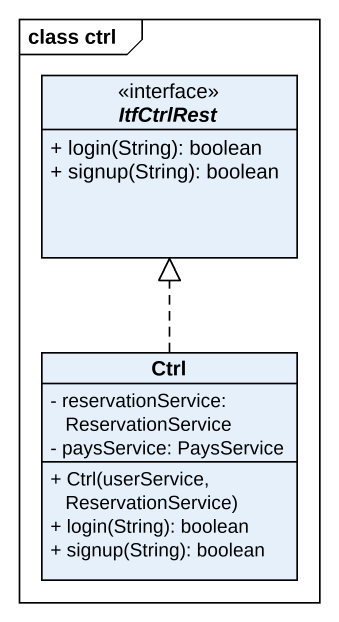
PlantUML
@startuml
mainframe class ctrl
hide circle
hide empty members
skinparam classAttributeIconSize 0
interface ItfCtrlRest {
  + login(String): boolean
  + signup(String): boolean
}
class Ctrl {
  - reservationService: ReservationService
  - paysService: PaysService
  + Ctrl(userService, ReservationService)
  + login(String): boolean
  + signup(String): boolean
}
Ctrl .up.|> ItfCtrlRest
@enduml
